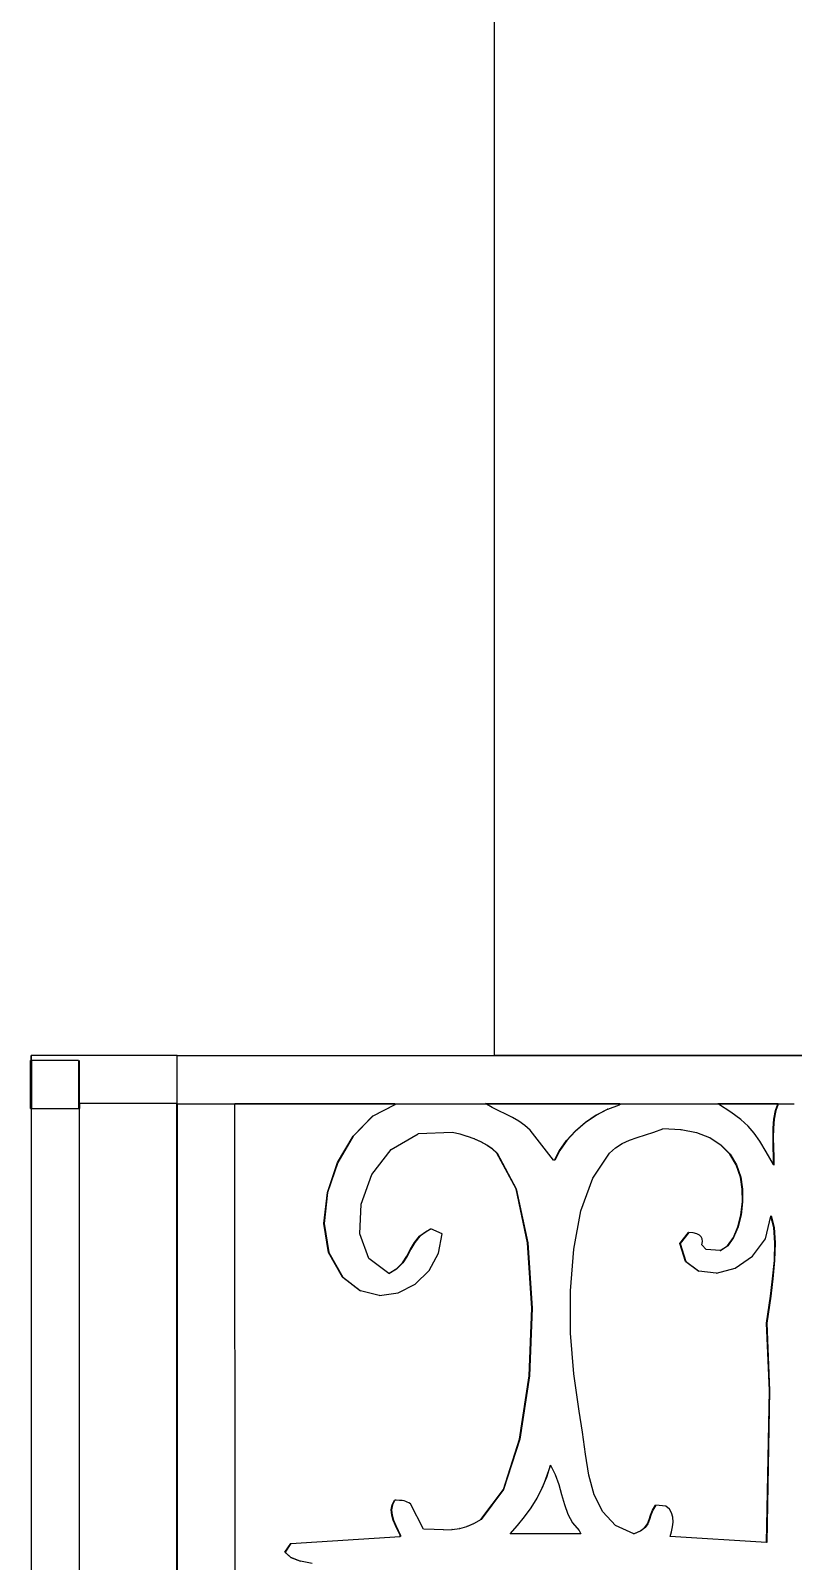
# Model space of a CAD drawing. Header units: inches. Extents: x -2812 to 9774, y -15726 to -746.
# Drawn here: x 3357.75 to 3370.87, y -9209.96 to -9183.62 of the extents above; entities that cross this region are included whole.
import ezdxf

# ---------------------------------------------------------------- set-up
doc = ezdxf.new("R2010")
doc.units = ezdxf.units.IN
doc.header["$LTSCALE"] = 17
doc.header["$MEASUREMENT"] = 0
doc.layers.add('OUTLINE', color=1, linetype='Continuous', lineweight=25)

# ---------------------------------------------------------------- blocks, each defined once
blk = doc.blocks.new('fddd')
for p, q in [((-538.745, -3265.13), (-538.745, -3264.301)), ((-538.736, -3264.301), (-538.745, -3264.301)), ((-538.731, -3264.215), (-538.736, -3264.215)), ((-538.736, -3264.301), (-538.736, -3264.215)), ((-538.736, -3265.045), (-538.736, -3264.301)), ((-538.731, -3264.301), (-538.736, -3264.301)), ((-536.226, -3264.215), (-538.731, -3264.215)), ((-538.731, -3264.301), (-538.731, -3264.215)), ((-537.92, -3264.301), (-538.731, -3264.301)), ((-538.731, -3264.301), (-538.731, -3265.045)), ((-537.92, -3264.301), (-537.92, -3265.045)), ((-537.906, -3265.045), (-537.906, -3264.301)), ((-536.226, -3265.045), (-536.226, -3264.215)), ((-536.226, -3264.215), (-535.519, -3264.215)), ((-535.519, -3264.215), (-525.106, -3264.215)), ((-538.745, -3265.13), (-538.731, -3265.13)), ((-538.736, -3265.045), (-538.731, -3265.045)), ((-538.731, -3265.045), (-538.731, -3265.13)), ((-538.731, -3265.13), (-537.92, -3265.13)), ((-538.731, -3294.125), (-538.731, -3265.13)), ((-537.92, -3265.045), (-537.92, -3265.13)), ((-537.906, -3265.045), (-537.92, -3265.045)), ((-537.906, -3265.13), (-537.92, -3265.13)), ((-537.906, -3265.045), (-537.906, -3265.13)), ((-536.231, -3265.045), (-537.906, -3265.045)), ((-537.906, -3294.125), (-537.906, -3265.13)), ((-536.231, -3294.125), (-536.231, -3265.045)), ((-536.226, -3265.045), (-536.231, -3265.045)), ((-536.226, -3265.055), (-536.226, -3265.045)), ((-535.234, -3265.055), (-536.226, -3265.055)), ((-536.226, -3265.055), (-536.226, -3278.755)), ((-535.234, -3265.055), (-535.234, -3265.045)), ((-535.234, -3265.045), (-532.487, -3265.045)), ((-535.221, -3278.755), (-535.234, -3265.055)), ((-532.487, -3265.055), (-535.234, -3265.055)), ((-532.866, -3265.259), (-532.487, -3265.065)), ((-532.482, -3265.065), (-532.861, -3265.259)), ((-532.487, -3265.055), (-532.487, -3265.045)), ((-532.487, -3265.045), (-532.482, -3265.045)), ((-532.487, -3265.065), (-532.487, -3265.055)), ((-532.482, -3265.055), (-532.487, -3265.055)), ((-532.482, -3265.065), (-532.487, -3265.065)), ((-532.482, -3265.045), (-532.482, -3265.055)), ((-530.902, -3265.055), (-532.482, -3265.055)), ((-532.482, -3265.055), (-532.482, -3265.065)), ((-530.902, -3265.055), (-530.92, -3265.045)), ((-530.92, -3265.045), (-528.618, -3265.045)), ((-530.808, -3265.11), (-530.902, -3265.055)), ((-528.618, -3265.055), (-530.902, -3265.055)), ((-530.691, -3265.169), (-530.808, -3265.11)), ((-529.02, -3265.241), (-528.821, -3265.138)), ((-528.816, -3265.138), (-529.015, -3265.241)), ((-528.816, -3265.138), (-528.821, -3265.138)), ((-528.816, -3265.138), (-528.618, -3265.065)), ((-528.618, -3265.055), (-528.618, -3265.045)), ((-528.618, -3265.045), (-528.613, -3265.045)), ((-528.618, -3265.065), (-528.618, -3265.055)), ((-528.613, -3265.055), (-528.618, -3265.055)), ((-528.613, -3265.065), (-528.618, -3265.065)), ((-528.613, -3265.045), (-528.613, -3265.055)), ((-526.911, -3265.055), (-528.613, -3265.055)), ((-528.613, -3265.055), (-528.613, -3265.065)), ((-526.911, -3265.055), (-526.927, -3265.045)), ((-526.927, -3265.045), (-525.891, -3265.045)), ((-526.701, -3265.194), (-526.911, -3265.055)), ((-525.894, -3265.055), (-526.911, -3265.055)), ((-525.933, -3265.165), (-525.894, -3265.055)), ((-525.889, -3265.055), (-525.928, -3265.165)), ((-525.894, -3265.055), (-525.891, -3265.045)), ((-525.889, -3265.055), (-525.894, -3265.055)), ((-525.891, -3265.045), (-525.886, -3265.045)), ((-525.886, -3265.045), (-525.889, -3265.055)), ((-525.61, -3265.055), (-525.889, -3265.055)), ((-533.2, -3265.606), (-532.866, -3265.259)), ((-532.861, -3265.259), (-533.195, -3265.606)), ((-532.861, -3265.259), (-532.866, -3265.259)), ((-530.573, -3265.227), (-530.691, -3265.169)), ((-530.456, -3265.285), (-530.573, -3265.227)), ((-530.345, -3265.348), (-530.456, -3265.285)), ((-530.242, -3265.419), (-530.345, -3265.348)), ((-529.38, -3265.518), (-529.208, -3265.37)), ((-529.203, -3265.37), (-529.375, -3265.518)), ((-529.208, -3265.37), (-529.02, -3265.241)), ((-529.203, -3265.37), (-529.208, -3265.37)), ((-529.015, -3265.241), (-529.203, -3265.37)), ((-529.015, -3265.241), (-529.02, -3265.241)), ((-526.532, -3265.318), (-526.701, -3265.194)), ((-526.403, -3265.432), (-526.532, -3265.318)), ((-525.972, -3265.468), (-525.959, -3265.309)), ((-525.954, -3265.309), (-525.968, -3265.468)), ((-525.959, -3265.309), (-525.933, -3265.165)), ((-525.954, -3265.309), (-525.959, -3265.309)), ((-525.928, -3265.165), (-525.954, -3265.309)), ((-525.928, -3265.165), (-525.933, -3265.165)), ((-533.466, -3266.06), (-533.2, -3265.606)), ((-533.195, -3265.606), (-533.462, -3266.06)), ((-533.195, -3265.606), (-533.2, -3265.606)), ((-532.546, -3265.832), (-532.079, -3265.564)), ((-531.49, -3265.542), (-532.079, -3265.564)), ((-531.362, -3265.572), (-531.49, -3265.542)), ((-531.358, -3265.572), (-531.362, -3265.572)), ((-531.235, -3265.608), (-531.358, -3265.572)), ((-531.231, -3265.608), (-531.235, -3265.608)), ((-531.115, -3265.651), (-531.231, -3265.608)), ((-531.002, -3265.701), (-531.115, -3265.651)), ((-531.11, -3265.651), (-531.115, -3265.651)), ((-531.11, -3265.651), (-530.997, -3265.701)), ((-530.151, -3265.501), (-530.242, -3265.419)), ((-530.155, -3265.502), (-530.154, -3265.503)), ((-529.754, -3266.019), (-530.151, -3265.501)), ((-529.529, -3265.68), (-529.38, -3265.518)), ((-529.375, -3265.518), (-529.524, -3265.68)), ((-529.375, -3265.518), (-529.38, -3265.518)), ((-528.444, -3265.675), (-528.311, -3265.626)), ((-528.311, -3265.626), (-528.023, -3265.535)), ((-528.023, -3265.535), (-527.87, -3265.48)), ((-527.563, -3265.494), (-527.87, -3265.48)), ((-527.563, -3265.494), (-527.558, -3265.494)), ((-527.292, -3265.546), (-527.558, -3265.494)), ((-527.288, -3265.546), (-527.292, -3265.546)), ((-527.062, -3265.635), (-527.288, -3265.546)), ((-526.871, -3265.758), (-527.062, -3265.635)), ((-527.057, -3265.635), (-527.062, -3265.635)), ((-527.057, -3265.635), (-526.866, -3265.758)), ((-526.298, -3265.552), (-526.403, -3265.432)), ((-526.2, -3265.693), (-526.298, -3265.552)), ((-525.976, -3265.634), (-525.972, -3265.468)), ((-525.974, -3265.801), (-525.976, -3265.634)), ((-525.971, -3265.634), (-525.976, -3265.634)), ((-525.968, -3265.468), (-525.972, -3265.468)), ((-525.968, -3265.468), (-525.971, -3265.634)), ((-525.971, -3265.634), (-525.969, -3265.801)), ((-532.879, -3266.262), (-532.546, -3265.832)), ((-530.899, -3265.758), (-531.002, -3265.701)), ((-530.997, -3265.701), (-531.002, -3265.701)), ((-530.997, -3265.701), (-530.894, -3265.758)), ((-530.807, -3265.822), (-530.899, -3265.758)), ((-530.894, -3265.758), (-530.899, -3265.758)), ((-530.894, -3265.758), (-530.802, -3265.822)), ((-530.726, -3265.895), (-530.807, -3265.822)), ((-530.802, -3265.822), (-530.807, -3265.822)), ((-530.802, -3265.822), (-530.721, -3265.895)), ((-530.396, -3266.509), (-530.726, -3265.895)), ((-530.721, -3265.895), (-530.726, -3265.895)), ((-530.721, -3265.895), (-530.392, -3266.509)), ((-529.734, -3266.019), (-529.649, -3265.849)), ((-529.645, -3265.849), (-529.729, -3266.019)), ((-529.649, -3265.849), (-529.529, -3265.68)), ((-529.645, -3265.849), (-529.649, -3265.849)), ((-529.524, -3265.68), (-529.645, -3265.849)), ((-529.524, -3265.68), (-529.529, -3265.68)), ((-529.076, -3266.326), (-528.787, -3265.895)), ((-528.787, -3265.895), (-528.683, -3265.803)), ((-528.683, -3265.803), (-528.568, -3265.732)), ((-528.568, -3265.732), (-528.444, -3265.675)), ((-526.72, -3265.914), (-526.871, -3265.758)), ((-526.866, -3265.758), (-526.871, -3265.758)), ((-526.866, -3265.758), (-526.715, -3265.914)), ((-526.608, -3266.098), (-526.72, -3265.914)), ((-526.715, -3265.914), (-526.72, -3265.914)), ((-526.715, -3265.914), (-526.603, -3266.098)), ((-526.093, -3265.871), (-526.2, -3265.693)), ((-525.965, -3266.094), (-526.093, -3265.871)), ((-525.969, -3265.959), (-525.974, -3265.801)), ((-525.969, -3265.801), (-525.974, -3265.801)), ((-525.969, -3265.801), (-525.964, -3265.959)), ((-533.641, -3266.576), (-533.466, -3266.06)), ((-533.462, -3266.06), (-533.636, -3266.576)), ((-533.462, -3266.06), (-533.466, -3266.06)), ((-529.734, -3266.019), (-529.754, -3266.019)), ((-529.729, -3266.019), (-529.734, -3266.019)), ((-526.535, -3266.31), (-526.608, -3266.098)), ((-526.603, -3266.098), (-526.608, -3266.098)), ((-526.603, -3266.098), (-526.531, -3266.31)), ((-525.965, -3266.094), (-525.969, -3265.959)), ((-525.964, -3265.959), (-525.969, -3265.959)), ((-525.96, -3266.102), (-525.965, -3266.094)), ((-525.964, -3265.959), (-525.96, -3266.102)), ((-533.062, -3266.772), (-532.879, -3266.262)), ((-529.279, -3266.891), (-529.076, -3266.326)), ((-526.505, -3266.514), (-526.535, -3266.31)), ((-526.531, -3266.31), (-526.535, -3266.31)), ((-526.531, -3266.31), (-526.5, -3266.514)), ((-533.701, -3267.107), (-533.641, -3266.576)), ((-533.636, -3266.576), (-533.696, -3267.107)), ((-533.636, -3266.576), (-533.641, -3266.576)), ((-530.197, -3267.442), (-530.396, -3266.509)), ((-530.392, -3266.509), (-530.396, -3266.509)), ((-530.392, -3266.509), (-530.192, -3267.442)), ((-526.503, -3266.734), (-526.505, -3266.514)), ((-526.5, -3266.514), (-526.505, -3266.514)), ((-526.5, -3266.514), (-526.498, -3266.734)), ((-533.083, -3267.282), (-533.062, -3266.772)), ((-529.404, -3267.55), (-529.279, -3266.891)), ((-526.58, -3267.166), (-526.528, -3266.956)), ((-526.524, -3266.956), (-526.576, -3267.166)), ((-526.528, -3266.956), (-526.503, -3266.734)), ((-526.524, -3266.956), (-526.528, -3266.956)), ((-526.498, -3266.734), (-526.524, -3266.956)), ((-526.498, -3266.734), (-526.503, -3266.734)), ((-526.105, -3267.368), (-526.012, -3266.983)), ((-526.012, -3266.983), (-526.01, -3266.973)), ((-525.96, -3267.177), (-526.012, -3266.983)), ((-526.01, -3266.973), (-525.955, -3267.177)), ((-533.621, -3267.607), (-533.701, -3267.107)), ((-533.696, -3267.107), (-533.701, -3267.107)), ((-533.696, -3267.107), (-533.616, -3267.607)), ((-532.056, -3267.327), (-531.941, -3267.243)), ((-531.936, -3267.243), (-532.051, -3267.327)), ((-531.941, -3267.243), (-531.867, -3267.201)), ((-531.936, -3267.243), (-531.941, -3267.243)), ((-531.864, -3267.203), (-531.936, -3267.243)), ((-531.867, -3267.201), (-531.864, -3267.203)), ((-531.862, -3267.201), (-531.864, -3267.203)), ((-531.664, -3267.284), (-531.862, -3267.201)), ((-526.657, -3267.348), (-526.58, -3267.166)), ((-526.576, -3267.166), (-526.653, -3267.348)), ((-526.576, -3267.166), (-526.58, -3267.166)), ((-525.942, -3267.442), (-525.96, -3267.177)), ((-525.955, -3267.177), (-525.96, -3267.177)), ((-525.955, -3267.177), (-525.938, -3267.442)), ((-532.927, -3267.708), (-533.083, -3267.282)), ((-532.209, -3267.549), (-532.141, -3267.432)), ((-532.136, -3267.432), (-532.204, -3267.549)), ((-532.141, -3267.432), (-532.056, -3267.327)), ((-532.136, -3267.432), (-532.141, -3267.432)), ((-532.051, -3267.327), (-532.136, -3267.432)), ((-532.051, -3267.327), (-532.056, -3267.327)), ((-531.727, -3267.618), (-531.664, -3267.284)), ((-530.123, -3268.561), (-530.197, -3267.442)), ((-530.192, -3267.442), (-530.197, -3267.442)), ((-530.192, -3267.442), (-530.119, -3268.561)), ((-527.577, -3267.45), (-527.428, -3267.264)), ((-527.479, -3267.76), (-527.577, -3267.45)), ((-527.572, -3267.45), (-527.577, -3267.45)), ((-527.423, -3267.264), (-527.572, -3267.45)), ((-527.572, -3267.45), (-527.474, -3267.76)), ((-527.423, -3267.264), (-527.428, -3267.264)), ((-527.423, -3267.264), (-527.422, -3267.264)), ((-527.347, -3267.27), (-527.422, -3267.264)), ((-527.287, -3267.284), (-527.347, -3267.27)), ((-527.242, -3267.306), (-527.287, -3267.284)), ((-527.211, -3267.336), (-527.242, -3267.306)), ((-527.194, -3267.373), (-527.211, -3267.336)), ((-527.2, -3267.471), (-527.19, -3267.418)), ((-527.126, -3267.554), (-527.2, -3267.471)), ((-527.19, -3267.418), (-527.194, -3267.373)), ((-526.882, -3267.574), (-526.758, -3267.489)), ((-526.754, -3267.489), (-526.878, -3267.575)), ((-526.758, -3267.489), (-526.657, -3267.348)), ((-526.754, -3267.489), (-526.758, -3267.489)), ((-526.653, -3267.348), (-526.754, -3267.489)), ((-526.653, -3267.348), (-526.657, -3267.348)), ((-526.328, -3267.671), (-526.105, -3267.368)), ((-525.953, -3267.744), (-525.942, -3267.442)), ((-525.938, -3267.442), (-525.948, -3267.744)), ((-525.938, -3267.442), (-525.942, -3267.442)), ((-533.379, -3268.031), (-533.621, -3267.607)), ((-533.616, -3267.607), (-533.621, -3267.607)), ((-533.616, -3267.607), (-533.375, -3268.031)), ((-532.583, -3267.967), (-532.927, -3267.708)), ((-532.35, -3267.786), (-532.274, -3267.67)), ((-532.27, -3267.67), (-532.345, -3267.786)), ((-532.274, -3267.67), (-532.209, -3267.549)), ((-532.27, -3267.67), (-532.274, -3267.67)), ((-532.204, -3267.549), (-532.27, -3267.67)), ((-532.204, -3267.549), (-532.209, -3267.549)), ((-531.891, -3267.913), (-531.727, -3267.618)), ((-529.461, -3268.263), (-529.404, -3267.55)), ((-527.255, -3267.927), (-527.479, -3267.76)), ((-527.474, -3267.76), (-527.479, -3267.76)), ((-527.474, -3267.76), (-527.25, -3267.927)), ((-526.882, -3267.574), (-527.126, -3267.554)), ((-526.878, -3267.575), (-526.882, -3267.574)), ((-526.626, -3267.873), (-526.328, -3267.671)), ((-525.982, -3268.057), (-525.953, -3267.744)), ((-525.948, -3267.744), (-525.977, -3268.057)), ((-525.948, -3267.744), (-525.953, -3267.744)), ((-533.076, -3268.265), (-533.379, -3268.031)), ((-533.375, -3268.031), (-533.379, -3268.031)), ((-533.375, -3268.031), (-533.072, -3268.265)), ((-532.583, -3267.967), (-532.45, -3267.889)), ((-532.581, -3267.969), (-532.583, -3267.967)), ((-532.445, -3267.889), (-532.581, -3267.969)), ((-532.45, -3267.889), (-532.35, -3267.786)), ((-532.445, -3267.889), (-532.45, -3267.889)), ((-532.345, -3267.786), (-532.445, -3267.889)), ((-532.345, -3267.786), (-532.35, -3267.786)), ((-532.132, -3268.149), (-531.891, -3267.913)), ((-527.25, -3267.927), (-527.255, -3267.927)), ((-526.955, -3267.961), (-527.25, -3267.927)), ((-526.954, -3267.961), (-526.955, -3267.961)), ((-526.95, -3267.961), (-526.954, -3267.961)), ((-526.95, -3267.961), (-526.626, -3267.873)), ((-533.072, -3268.265), (-533.076, -3268.265)), ((-532.752, -3268.348), (-533.072, -3268.265)), ((-532.747, -3268.348), (-532.426, -3268.302)), ((-532.426, -3268.302), (-532.132, -3268.149)), ((-529.458, -3268.991), (-529.461, -3268.263)), ((-526.021, -3268.357), (-525.982, -3268.057)), ((-525.977, -3268.057), (-526.016, -3268.357)), ((-525.977, -3268.057), (-525.982, -3268.057)), ((-532.749, -3268.348), (-532.752, -3268.348)), ((-532.747, -3268.348), (-532.749, -3268.348)), ((-530.171, -3269.73), (-530.123, -3268.561)), ((-530.119, -3268.561), (-530.166, -3269.73)), ((-530.119, -3268.561), (-530.123, -3268.561)), ((-526.089, -3268.819), (-526.021, -3268.357)), ((-526.016, -3268.357), (-526.084, -3268.819)), ((-526.016, -3268.357), (-526.021, -3268.357)), ((-526.039, -3269.98), (-526.089, -3268.819)), ((-526.084, -3268.819), (-526.089, -3268.819)), ((-526.084, -3268.819), (-526.035, -3269.98)), ((-529.404, -3269.694), (-529.458, -3268.991)), ((-530.336, -3270.816), (-530.171, -3269.73)), ((-530.166, -3269.73), (-530.331, -3270.816)), ((-530.166, -3269.73), (-530.171, -3269.73)), ((-529.308, -3270.333), (-529.404, -3269.694)), ((-526.089, -3272.593), (-526.039, -3269.98)), ((-526.035, -3269.98), (-526.084, -3272.593)), ((-526.035, -3269.98), (-526.039, -3269.98)), ((-529.251, -3270.699), (-529.308, -3270.333)), ((-530.613, -3271.684), (-530.336, -3270.816)), ((-530.331, -3270.816), (-530.609, -3271.684)), ((-530.331, -3270.816), (-530.336, -3270.816)), ((-529.203, -3271.074), (-529.251, -3270.699)), ((-529.143, -3271.439), (-529.203, -3271.074)), ((-529.838, -3271.36), (-529.913, -3271.569)), ((-529.838, -3271.36), (-529.871, -3271.469)), ((-529.866, -3271.469), (-529.804, -3271.266)), ((-529.804, -3271.266), (-529.838, -3271.36)), ((-529.804, -3271.266), (-529.722, -3271.427)), ((-529.722, -3271.427), (-529.662, -3271.597)), ((-529.051, -3271.777), (-529.143, -3271.439)), ((-530.999, -3272.199), (-530.613, -3271.684)), ((-530.609, -3271.684), (-530.994, -3272.199)), ((-530.609, -3271.684), (-530.613, -3271.684)), ((-530.035, -3271.831), (-529.944, -3271.656)), ((-529.944, -3271.656), (-529.866, -3271.469)), ((-529.913, -3271.569), (-529.944, -3271.656)), ((-529.871, -3271.469), (-529.913, -3271.569)), ((-529.866, -3271.469), (-529.871, -3271.469)), ((-529.662, -3271.597), (-529.613, -3271.771)), ((-532.541, -3272.035), (-532.527, -3271.949)), ((-532.523, -3271.949), (-532.536, -3272.035)), ((-532.527, -3271.949), (-532.487, -3271.868)), ((-532.523, -3271.949), (-532.527, -3271.949)), ((-532.482, -3271.868), (-532.523, -3271.949)), ((-532.487, -3271.868), (-532.482, -3271.868)), ((-532.457, -3271.868), (-532.482, -3271.868)), ((-532.401, -3271.87), (-532.457, -3271.868)), ((-532.357, -3271.874), (-532.401, -3271.87)), ((-532.323, -3271.88), (-532.357, -3271.874)), ((-532.294, -3271.888), (-532.323, -3271.88)), ((-532.268, -3271.899), (-532.294, -3271.888)), ((-532.241, -3271.913), (-532.268, -3271.899)), ((-532.209, -3271.93), (-532.241, -3271.913)), ((-532.213, -3271.932), (-532.212, -3271.934)), ((-531.986, -3272.365), (-532.209, -3271.93)), ((-530.138, -3271.996), (-530.035, -3271.831)), ((-529.613, -3271.771), (-529.564, -3271.943)), ((-529.564, -3271.943), (-529.504, -3272.106)), ((-528.905, -3272.07), (-529.051, -3271.777)), ((-528.049, -3272.039), (-527.998, -3271.951)), ((-527.994, -3271.951), (-528.045, -3272.039)), ((-527.998, -3271.951), (-527.994, -3271.951)), ((-527.82, -3271.971), (-527.994, -3271.951)), ((-527.758, -3272.02), (-527.82, -3271.971)), ((-532.532, -3272.124), (-532.541, -3272.035)), ((-532.536, -3272.035), (-532.541, -3272.035)), ((-532.536, -3272.035), (-532.527, -3272.124)), ((-532.507, -3272.213), (-532.532, -3272.124)), ((-532.527, -3272.124), (-532.532, -3272.124)), ((-532.527, -3272.124), (-532.502, -3272.213)), ((-532.471, -3272.302), (-532.507, -3272.213)), ((-532.502, -3272.213), (-532.507, -3272.213)), ((-532.502, -3272.213), (-532.466, -3272.302)), ((-531.12, -3272.27), (-530.999, -3272.199)), ((-530.994, -3272.199), (-531.115, -3272.27)), ((-530.994, -3272.199), (-530.999, -3272.199)), ((-530.371, -3272.302), (-530.251, -3272.152)), ((-530.251, -3272.152), (-530.138, -3271.996)), ((-529.504, -3272.106), (-529.422, -3272.256)), ((-528.683, -3272.3), (-528.905, -3272.07)), ((-528.135, -3272.271), (-528.106, -3272.2)), ((-528.101, -3272.2), (-528.13, -3272.271)), ((-528.106, -3272.2), (-528.081, -3272.123)), ((-528.101, -3272.2), (-528.106, -3272.2)), ((-528.077, -3272.123), (-528.101, -3272.2)), ((-528.081, -3272.123), (-528.049, -3272.039)), ((-528.077, -3272.123), (-528.081, -3272.123)), ((-528.045, -3272.039), (-528.077, -3272.123)), ((-528.045, -3272.039), (-528.049, -3272.039)), ((-527.72, -3272.085), (-527.758, -3272.02)), ((-527.7, -3272.161), (-527.72, -3272.085)), ((-527.705, -3272.328), (-527.696, -3272.243)), ((-527.696, -3272.243), (-527.7, -3272.161)), ((-534.267, -3272.614), (-532.387, -3272.49)), ((-532.429, -3272.388), (-532.471, -3272.302)), ((-532.466, -3272.302), (-532.471, -3272.302)), ((-532.466, -3272.302), (-532.425, -3272.388)), ((-532.387, -3272.469), (-532.429, -3272.388)), ((-532.425, -3272.388), (-532.429, -3272.388)), ((-532.425, -3272.388), (-532.383, -3272.469)), ((-532.387, -3272.49), (-532.387, -3272.469)), ((-532.383, -3272.469), (-532.387, -3272.469)), ((-532.383, -3272.49), (-532.387, -3272.49)), ((-532.383, -3272.469), (-532.383, -3272.49)), ((-531.805, -3272.373), (-531.986, -3272.365)), ((-531.643, -3272.376), (-531.805, -3272.373)), ((-531.643, -3272.376), (-531.502, -3272.37)), ((-531.497, -3272.37), (-531.502, -3272.37)), ((-531.497, -3272.37), (-531.368, -3272.352)), ((-531.363, -3272.352), (-531.368, -3272.352)), ((-531.363, -3272.352), (-531.242, -3272.32)), ((-531.242, -3272.32), (-531.12, -3272.27)), ((-531.237, -3272.32), (-531.242, -3272.32)), ((-531.115, -3272.27), (-531.237, -3272.32)), ((-531.115, -3272.27), (-531.12, -3272.27)), ((-530.498, -3272.448), (-530.371, -3272.302)), ((-529.283, -3272.448), (-530.498, -3272.448)), ((-529.422, -3272.256), (-529.308, -3272.386)), ((-529.308, -3272.386), (-529.283, -3272.448)), ((-528.368, -3272.447), (-528.683, -3272.3)), ((-528.368, -3272.447), (-528.255, -3272.396)), ((-528.366, -3272.448), (-528.368, -3272.447)), ((-528.25, -3272.396), (-528.366, -3272.448)), ((-528.255, -3272.396), (-528.181, -3272.337)), ((-528.25, -3272.396), (-528.255, -3272.396)), ((-528.176, -3272.337), (-528.25, -3272.396)), ((-528.181, -3272.337), (-528.135, -3272.271)), ((-528.176, -3272.337), (-528.181, -3272.337)), ((-528.13, -3272.271), (-528.176, -3272.337)), ((-528.13, -3272.271), (-528.135, -3272.271)), ((-527.746, -3272.49), (-527.723, -3272.412)), ((-526.089, -3272.593), (-527.746, -3272.49)), ((-527.723, -3272.412), (-527.705, -3272.328)), ((-534.371, -3272.759), (-534.272, -3272.614)), ((-534.272, -3272.851), (-534.371, -3272.759)), ((-534.366, -3272.759), (-534.371, -3272.759)), ((-534.267, -3272.614), (-534.366, -3272.759)), ((-534.366, -3272.759), (-534.267, -3272.851)), ((-534.267, -3272.614), (-534.272, -3272.614)), ((-526.084, -3272.593), (-526.089, -3272.593)), ((-534.109, -3272.915), (-534.272, -3272.851)), ((-534.267, -3272.851), (-534.272, -3272.851)), ((-534.267, -3272.851), (-534.104, -3272.915)), ((-534.104, -3272.915), (-534.109, -3272.915)), ((-533.901, -3272.957), (-534.104, -3272.915))]:
    blk.add_line(p, q)

msp = doc.modelspace()

# ---------------------------------------------------------------- linework, layer by layer
at = {"layer": 'OUTLINE'}
msp.add_lwpolyline([(3377.726, -9170.163), (3377.726, -9201.253), (3365.726, -9201.253), (3365.726, -9170.163)], dxfattribs=at)

# ---------------------------------------------------------------- block references
msp.add_blockref('fddd', (3896.495, -5937.038), dxfattribs=at)

doc.saveas('drawing.dxf')
